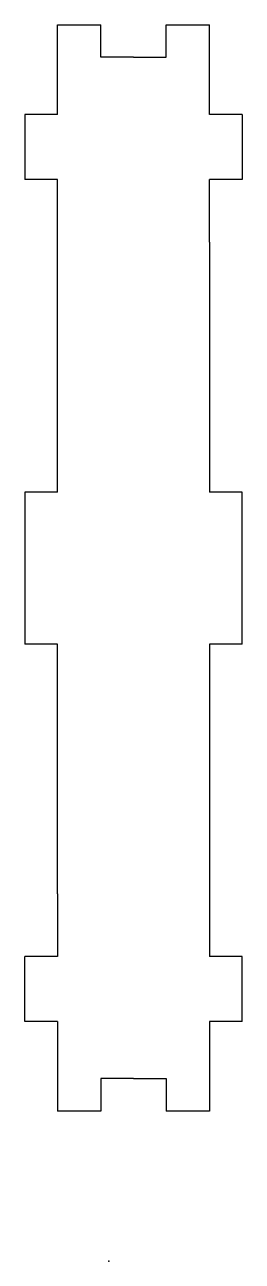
# Model space of a CAD drawing. Header units: centimetres. Extents: x -0.8 to 1.2, y 0 to 11.4.
import ezdxf

# ---------------------------------------------------------------- set-up
doc = ezdxf.new("R2010")
doc.units = ezdxf.units.CM
doc.header["$MEASUREMENT"] = 0
doc.layers.add('VERTICAL v2_Sketch4', color=7, linetype='Continuous')

msp = doc.modelspace()

# ---------------------------------------------------------------- linework, layer by layer
at = {"layer": 'VERTICAL v2_Sketch4'}
for p, q in [((-0.473, 10.556), (-0.473, 11.381)), ((-0.473, 11.381), (-0.073, 11.381)), ((-0.073, 11.081), (-0.073, 11.381)), ((0.527, 11.081), (0.527, 11.381)), ((0.527, 11.381), (0.927, 11.381)), ((0.927, 10.556), (0.927, 11.381)), ((0.227, 11.081), (-0.073, 11.081)), ((0.227, 11.081), (0.527, 11.081)), ((-0.773, 10.556), (-0.773, 9.956)), ((-0.473, 10.556), (-0.773, 10.556)), ((1.227, 10.556), (0.927, 10.556)), ((1.227, 10.556), (1.227, 9.956)), ((-0.473, 9.956), (-0.773, 9.956)), ((-0.473, 9.381), (-0.473, 9.956)), ((1.227, 9.956), (0.927, 9.956)), ((0.927, 9.381), (0.927, 9.956)), ((-0.473, 7.08), (-0.473, 9.381)), ((0.927, 9.381), (0.927, 7.08)), ((-0.473, 7.08), (-0.473, 7.381)), ((0.927, 7.381), (0.927, 7.08)), ((-0.473, 7.08), (-0.773, 7.08)), ((-0.773, 7.08), (-0.773, 5.68)), ((1.227, 7.08), (0.927, 7.08)), ((1.227, 5.68), (1.227, 7.08)), ((-0.473, 5.68), (-0.773, 5.68)), ((-0.473, 5.381), (-0.473, 5.68)), ((-0.473, 3.381), (-0.473, 5.68)), ((1.227, 5.68), (0.927, 5.68)), ((0.927, 5.68), (0.927, 5.381)), ((0.927, 5.68), (0.927, 3.381)), ((-0.473, 3.381), (-0.473, 2.806)), ((0.927, 3.381), (0.927, 2.806)), ((-0.473, 2.806), (-0.773, 2.806)), ((-0.773, 2.206), (-0.773, 2.806)), ((1.227, 2.806), (0.927, 2.806)), ((1.227, 2.206), (1.227, 2.806)), ((-0.473, 2.206), (-0.773, 2.206)), ((-0.473, 2.206), (-0.473, 1.381)), ((0.927, 2.206), (0.927, 1.381)), ((1.227, 2.206), (0.927, 2.206)), ((-0.073, 1.681), (-0.073, 1.381)), ((0.227, 1.681), (-0.073, 1.681)), ((0.227, 1.681), (0.527, 1.681)), ((0.527, 1.681), (0.527, 1.381)), ((-0.073, 1.381), (-0.473, 1.381)), ((0.927, 1.381), (0.527, 1.381))]:
    msp.add_line(p, q, dxfattribs=at)
msp.add_point((0, 0), dxfattribs=at)

doc.saveas('drawing.dxf')
